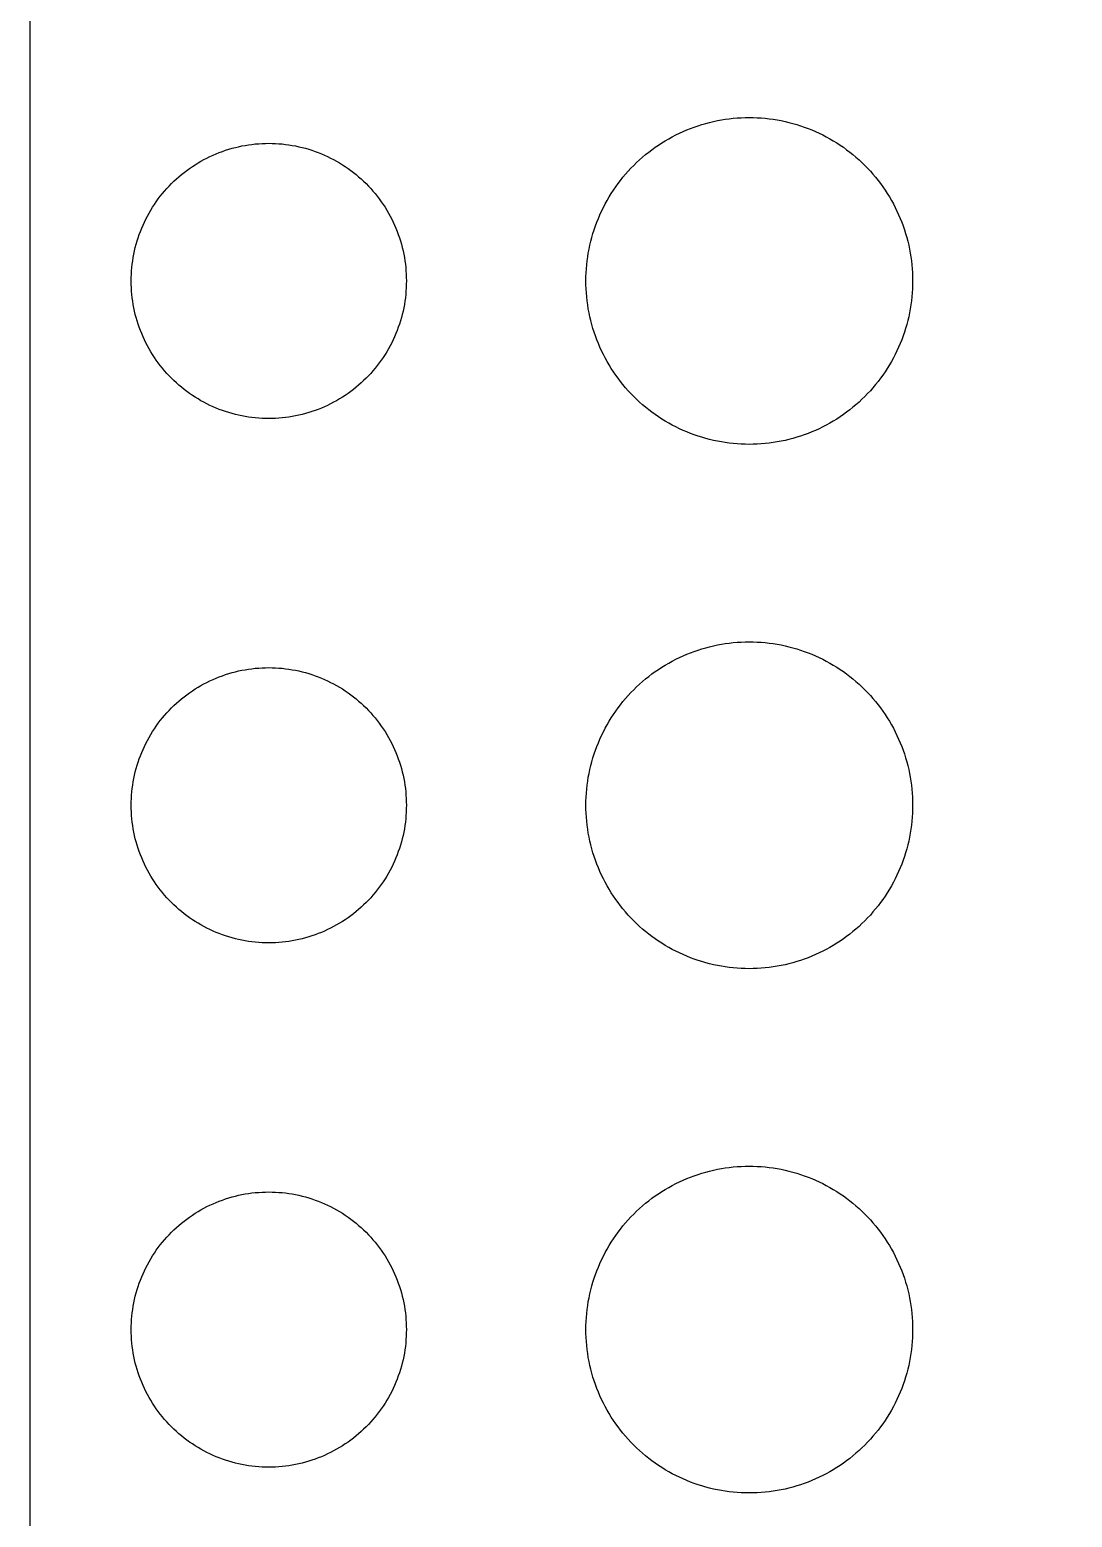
# Model space of a CAD drawing. Extents: x 3 to 63, y 0 to 129.
# Drawn here: x 2.71 to 33.02, y 59.2 to 102.44 of the extents above; entities that cross this region are included whole.
import ezdxf

# ---------------------------------------------------------------- set-up
doc = ezdxf.new("R2010")
doc.units = 0

msp = doc.modelspace()

# ---------------------------------------------------------------- linework, layer by layer
at = {"color": 5, "true_color": 0x0000ff}
msp.add_polyline3d([(63.33134, 0.3175, 0), (63.33134, 128.81762, 0), (2.71119, 128.81762, 0), (2.71119, 0.3175, 0), (63.33134, 0.3175, 0)], close=True, dxfattribs=at)
at = {"color": 34, "true_color": 0x008000}
for points in [[(2.711196, 0.3175, 0), (63.331344, 0.3175, 0), (63.331344, 128.817624, 0), (2.711196, 128.817624, 0), (2.711196, 0.3175, 0)], [(18.88109, 95.137478, 0), (18.882614, 95.254064, 0), (18.886932, 95.37065, 0), (18.894044, 95.486982, 0), (18.90395, 95.60306, 0), (18.916904, 95.718884, 0), (18.932398, 95.834454, 0), (18.95094, 95.949516, 0), (18.972276, 96.06407, 0), (18.996406, 96.178116, 0), (19.02333, 96.291654, 0), (19.053048, 96.40443, 0), (19.08556, 96.516444, 0), (19.120866, 96.627442, 0), (19.158712, 96.737678, 0), (19.199352, 96.846898, 0), (19.242786, 96.955356, 0), (19.288506, 97.06229, 0), (19.33702, 97.168462, 0), (19.388328, 97.27311, 0), (19.441922, 97.376742, 0), (19.49831, 97.47885, 0), (19.556984, 97.579434, 0), (19.617944, 97.678748, 0), (19.681698, 97.776538, 0), (19.747484, 97.87255, 0), (19.81581, 97.967038, 0), (19.886422, 98.059748, 0), (19.95932, 98.150934, 0), (20.03425, 98.240088, 0), (20.111466, 98.327464, 0), (20.190968, 98.412808, 0), (20.272248, 98.496374, 0), (20.355814, 98.577654, 0), (20.441158, 98.657156, 0), (20.528534, 98.734372, 0), (20.617688, 98.809302, 0), (20.708874, 98.8822, 0), (20.801584, 98.952812, 0), (20.896072, 99.021138, 0), (20.992084, 99.086924, 0), (21.089874, 99.150678, 0), (21.189188, 99.211638, 0), (21.289772, 99.270312, 0), (21.39188, 99.3267, 0), (21.495512, 99.380294, 0), (21.60016, 99.431602, 0), (21.706332, 99.480116, 0), (21.813266, 99.525836, 0), (21.921724, 99.56927, 0), (22.030944, 99.60991, 0), (22.14118, 99.647756, 0), (22.252178, 99.683062, 0), (22.364192, 99.715574, 0), (22.476968, 99.745292, 0), (22.590506, 99.772216, 0), (22.704552, 99.796346, 0), (22.819106, 99.817682, 0), (22.934168, 99.836224, 0), (23.049738, 99.851718, 0), (23.165562, 99.864672, 0), (23.28164, 99.874578, 0), (23.397972, 99.88169, 0), (23.514558, 99.886008, 0), (23.631144, 99.887532, 0), (23.74773, 99.886008, 0), (23.864316, 99.88169, 0), (23.980648, 99.874578, 0), (24.096726, 99.864672, 0), (24.21255, 99.851718, 0), (24.32812, 99.836224, 0), (24.443182, 99.817682, 0), (24.557736, 99.796346, 0), (24.671782, 99.772216, 0), (24.78532, 99.745292, 0), (24.898096, 99.715574, 0), (25.01011, 99.683062, 0), (25.121108, 99.647756, 0), (25.231344, 99.60991, 0), (25.340564, 99.56927, 0), (25.449022, 99.525836, 0), (25.555956, 99.480116, 0), (25.662128, 99.431602, 0), (25.766776, 99.380294, 0), (25.870408, 99.3267, 0), (25.972516, 99.270312, 0), (26.0731, 99.211638, 0), (26.172414, 99.150678, 0), (26.270204, 99.086924, 0), (26.366216, 99.021138, 0), (26.460704, 98.952812, 0), (26.553414, 98.8822, 0), (26.6446, 98.809302, 0), (26.733754, 98.734372, 0), (26.82113, 98.657156, 0), (26.906474, 98.577654, 0), (26.99004, 98.496374, 0), (27.07132, 98.412808, 0), (27.150822, 98.327464, 0), (27.228038, 98.240088, 0), (27.302968, 98.150934, 0), (27.375866, 98.059748, 0), (27.446478, 97.967038, 0), (27.514804, 97.87255, 0), (27.58059, 97.776538, 0), (27.644344, 97.678748, 0), (27.705304, 97.579434, 0), (27.763978, 97.47885, 0), (27.820366, 97.376742, 0), (27.87396, 97.27311, 0), (27.925268, 97.168462, 0), (27.973782, 97.06229, 0), (28.019502, 96.955356, 0), (28.062936, 96.846898, 0), (28.103576, 96.737678, 0), (28.141422, 96.627442, 0), (28.176728, 96.516444, 0), (28.20924, 96.40443, 0), (28.238958, 96.291654, 0), (28.265882, 96.178116, 0), (28.290012, 96.06407, 0), (28.311348, 95.949516, 0), (28.32989, 95.834454, 0), (28.345384, 95.718884, 0), (28.358338, 95.60306, 0), (28.368244, 95.486982, 0), (28.375356, 95.37065, 0), (28.379674, 95.254064, 0), (28.381198, 95.137478, 0), (28.379674, 95.020892, 0), (28.375356, 94.904306, 0), (28.368244, 94.787974, 0), (28.358338, 94.671896, 0), (28.345384, 94.556072, 0), (28.32989, 94.440502, 0), (28.311348, 94.32544, 0), (28.290012, 94.210886, 0), (28.265882, 94.09684, 0), (28.238958, 93.983302, 0), (28.20924, 93.870526, 0), (28.176728, 93.758512, 0), (28.141422, 93.647514, 0), (28.103576, 93.537278, 0), (28.062936, 93.428058, 0), (28.019502, 93.3196, 0), (27.973782, 93.212666, 0), (27.925268, 93.106494, 0), (27.87396, 93.001846, 0), (27.820366, 92.898214, 0), (27.763978, 92.796106, 0), (27.705304, 92.695522, 0), (27.644344, 92.596208, 0), (27.58059, 92.498418, 0), (27.514804, 92.402406, 0), (27.446478, 92.307918, 0), (27.375866, 92.215208, 0), (27.302968, 92.124022, 0), (27.228038, 92.034868, 0), (27.150822, 91.947492, 0), (27.07132, 91.862148, 0), (26.99004, 91.778582, 0), (26.906474, 91.697302, 0), (26.82113, 91.6178, 0), (26.733754, 91.540584, 0), (26.6446, 91.465654, 0), (26.553414, 91.392756, 0), (26.460704, 91.322144, 0), (26.366216, 91.253818, 0), (26.270204, 91.188032, 0), (26.172414, 91.124278, 0), (26.0731, 91.063318, 0), (25.972516, 91.004644, 0), (25.870408, 90.948256, 0), (25.766776, 90.894662, 0), (25.662128, 90.843354, 0), (25.555956, 90.79484, 0), (25.449022, 90.74912, 0), (25.340564, 90.705686, 0), (25.231344, 90.665046, 0), (25.121108, 90.6272, 0), (25.01011, 90.591894, 0), (24.898096, 90.559382, 0), (24.78532, 90.529664, 0), (24.671782, 90.50274, 0), (24.557736, 90.47861, 0), (24.443182, 90.457274, 0), (24.32812, 90.438732, 0), (24.21255, 90.423238, 0), (24.096726, 90.410284, 0), (23.980648, 90.400378, 0), (23.864316, 90.393266, 0), (23.74773, 90.388948, 0), (23.631144, 90.387424, 0), (23.514558, 90.388948, 0), (23.397972, 90.393266, 0), (23.28164, 90.400378, 0), (23.165562, 90.410284, 0), (23.049738, 90.423238, 0), (22.934168, 90.438732, 0), (22.819106, 90.457274, 0), (22.704552, 90.47861, 0), (22.590506, 90.50274, 0), (22.476968, 90.529664, 0), (22.364192, 90.559382, 0), (22.252178, 90.591894, 0), (22.14118, 90.6272, 0), (22.030944, 90.665046, 0), (21.921724, 90.705686, 0), (21.813266, 90.74912, 0), (21.706332, 90.79484, 0), (21.60016, 90.843354, 0), (21.495512, 90.894662, 0), (21.39188, 90.948256, 0), (21.289772, 91.004644, 0), (21.189188, 91.063318, 0), (21.089874, 91.124278, 0), (20.992084, 91.188032, 0), (20.896072, 91.253818, 0), (20.801584, 91.322144, 0), (20.708874, 91.392756, 0), (20.617688, 91.465654, 0), (20.528534, 91.540584, 0), (20.441158, 91.6178, 0), (20.355814, 91.697302, 0), (20.272248, 91.778582, 0), (20.190968, 91.862148, 0), (20.111466, 91.947492, 0), (20.03425, 92.034868, 0), (19.95932, 92.124022, 0), (19.886422, 92.215208, 0), (19.81581, 92.307918, 0), (19.747484, 92.402406, 0), (19.681698, 92.498418, 0), (19.617944, 92.596208, 0), (19.556984, 92.695522, 0), (19.49831, 92.796106, 0), (19.441922, 92.898214, 0), (19.388328, 93.001846, 0), (19.33702, 93.106494, 0), (19.288506, 93.212666, 0), (19.242786, 93.3196, 0), (19.199352, 93.428058, 0), (19.158712, 93.537278, 0), (19.120866, 93.647514, 0), (19.08556, 93.758512, 0), (19.053048, 93.870526, 0), (19.02333, 93.983302, 0), (18.996406, 94.09684, 0), (18.972276, 94.210886, 0), (18.95094, 94.32544, 0), (18.932398, 94.440502, 0), (18.916904, 94.556072, 0), (18.90395, 94.671896, 0), (18.894044, 94.787974, 0), (18.886932, 94.904306, 0), (18.882614, 95.020892, 0), (18.88109, 95.137478, 0)], [(5.661152, 95.137478, 0), (5.662422, 95.235522, 0), (5.665978, 95.33382, 0), (5.672074, 95.43161, 0), (5.680456, 95.529654, 0), (5.691124, 95.62719, 0), (5.704332, 95.724472, 0), (5.72008, 95.821246, 0), (5.738114, 95.917766, 0), (5.758434, 96.013778, 0), (5.78104, 96.109282, 0), (5.805932, 96.204278, 0), (5.833364, 96.298512, 0), (5.863082, 96.392238, 0), (5.895086, 96.484948, 0), (5.929122, 96.57715, 0), (5.965698, 96.668082, 0), (6.004306, 96.758506, 0), (6.0452, 96.84766, 0), (6.08838, 96.935798, 0), (6.133592, 97.023174, 0), (6.180836, 97.109026, 0), (6.230112, 97.193862, 0), (6.281674, 97.277428, 0), (6.335268, 97.359724, 0), (6.390894, 97.44075, 0), (6.448298, 97.520252, 0), (6.507734, 97.598484, 0), (6.569202, 97.674938, 0), (6.632194, 97.750122, 0), (6.697472, 97.823782, 0), (6.764274, 97.895664, 0), (6.8326, 97.966022, 0), (6.902958, 98.034348, 0), (6.97484, 98.10115, 0), (7.0485, 98.166428, 0), (7.123684, 98.22942, 0), (7.200138, 98.290888, 0), (7.27837, 98.350324, 0), (7.357872, 98.407728, 0), (7.438898, 98.463354, 0), (7.521194, 98.516948, 0), (7.60476, 98.56851, 0), (7.689596, 98.617786, 0), (7.775448, 98.66503, 0), (7.862824, 98.710242, 0), (7.950962, 98.753422, 0), (8.040116, 98.794316, 0), (8.13054, 98.832924, 0), (8.221472, 98.8695, 0), (8.313674, 98.903536, 0), (8.406384, 98.93554, 0), (8.50011, 98.965258, 0), (8.594344, 98.99269, 0), (8.68934, 99.017582, 0), (8.784844, 99.040188, 0), (8.880856, 99.060508, 0), (8.977376, 99.078542, 0), (9.07415, 99.09429, 0), (9.171432, 99.107498, 0), (9.268968, 99.118166, 0), (9.367012, 99.126548, 0), (9.464802, 99.132644, 0), (9.5631, 99.1362, 0), (9.661144, 99.13747, 0), (9.759188, 99.1362, 0), (9.857486, 99.132644, 0), (9.955276, 99.126548, 0), (10.05332, 99.118166, 0), (10.150856, 99.107498, 0), (10.248138, 99.09429, 0), (10.344912, 99.078542, 0), (10.441432, 99.060508, 0), (10.537444, 99.040188, 0), (10.632948, 99.017582, 0), (10.727944, 98.99269, 0), (10.822178, 98.965258, 0), (10.915904, 98.93554, 0), (11.008614, 98.903536, 0), (11.100816, 98.8695, 0), (11.191748, 98.832924, 0), (11.282172, 98.794316, 0), (11.371326, 98.753422, 0), (11.459464, 98.710242, 0), (11.54684, 98.66503, 0), (11.632692, 98.617786, 0), (11.717528, 98.56851, 0), (11.801094, 98.516948, 0), (11.88339, 98.463354, 0), (11.964416, 98.407728, 0), (12.043918, 98.350324, 0), (12.12215, 98.290888, 0), (12.198604, 98.22942, 0), (12.273788, 98.166428, 0), (12.347448, 98.10115, 0), (12.41933, 98.034348, 0), (12.489688, 97.966022, 0), (12.558014, 97.895664, 0), (12.624816, 97.823782, 0), (12.690094, 97.750122, 0), (12.753086, 97.674938, 0), (12.814554, 97.598484, 0), (12.87399, 97.520252, 0), (12.931394, 97.44075, 0), (12.98702, 97.359724, 0), (13.040614, 97.277428, 0), (13.092176, 97.193862, 0), (13.141452, 97.109026, 0), (13.188696, 97.023174, 0), (13.233908, 96.935798, 0), (13.277088, 96.84766, 0), (13.317982, 96.758506, 0), (13.35659, 96.668082, 0), (13.393166, 96.57715, 0), (13.427202, 96.484948, 0), (13.459206, 96.392238, 0), (13.488924, 96.298512, 0), (13.516356, 96.204278, 0), (13.541248, 96.109282, 0), (13.563854, 96.013778, 0), (13.584174, 95.917766, 0), (13.602208, 95.821246, 0), (13.617956, 95.724472, 0), (13.631164, 95.62719, 0), (13.641832, 95.529654, 0), (13.650214, 95.43161, 0), (13.65631, 95.33382, 0), (13.659866, 95.235522, 0), (13.661136, 95.137478, 0), (13.659866, 95.039434, 0), (13.65631, 94.941136, 0), (13.650214, 94.843346, 0), (13.641832, 94.745302, 0), (13.631164, 94.647766, 0), (13.617956, 94.550484, 0), (13.602208, 94.45371, 0), (13.584174, 94.35719, 0), (13.563854, 94.261178, 0), (13.541248, 94.165674, 0), (13.516356, 94.070678, 0), (13.488924, 93.976444, 0), (13.459206, 93.882718, 0), (13.427202, 93.790008, 0), (13.393166, 93.697806, 0), (13.35659, 93.606874, 0), (13.317982, 93.51645, 0), (13.277088, 93.427296, 0), (13.233908, 93.339158, 0), (13.188696, 93.251782, 0), (13.141452, 93.16593, 0), (13.092176, 93.081094, 0), (13.040614, 92.997528, 0), (12.98702, 92.915232, 0), (12.931394, 92.834206, 0), (12.87399, 92.754704, 0), (12.814554, 92.676472, 0), (12.753086, 92.600018, 0), (12.690094, 92.524834, 0), (12.624816, 92.451174, 0), (12.558014, 92.379292, 0), (12.489688, 92.308934, 0), (12.41933, 92.240608, 0), (12.347448, 92.173806, 0), (12.273788, 92.108528, 0), (12.198604, 92.045536, 0), (12.12215, 91.984068, 0), (12.043918, 91.924632, 0), (11.964416, 91.867228, 0), (11.88339, 91.811602, 0), (11.801094, 91.758008, 0), (11.717528, 91.706446, 0), (11.632692, 91.65717, 0), (11.54684, 91.609926, 0), (11.459464, 91.564714, 0), (11.371326, 91.521534, 0), (11.282172, 91.48064, 0), (11.191748, 91.442032, 0), (11.100816, 91.405456, 0), (11.008614, 91.37142, 0), (10.915904, 91.339416, 0), (10.822178, 91.309698, 0), (10.727944, 91.282266, 0), (10.632948, 91.257374, 0), (10.537444, 91.234768, 0), (10.441432, 91.214448, 0), (10.344912, 91.196414, 0), (10.248138, 91.180666, 0), (10.150856, 91.167458, 0), (10.05332, 91.15679, 0), (9.955276, 91.148408, 0), (9.857486, 91.142312, 0), (9.759188, 91.138756, 0), (9.661144, 91.137486, 0), (9.5631, 91.138756, 0), (9.464802, 91.142312, 0), (9.367012, 91.148408, 0), (9.268968, 91.15679, 0), (9.171432, 91.167458, 0), (9.07415, 91.180666, 0), (8.977376, 91.196414, 0), (8.880856, 91.214448, 0), (8.784844, 91.234768, 0), (8.68934, 91.257374, 0), (8.594344, 91.282266, 0), (8.50011, 91.309698, 0), (8.406384, 91.339416, 0), (8.313674, 91.37142, 0), (8.221472, 91.405456, 0), (8.13054, 91.442032, 0), (8.040116, 91.48064, 0), (7.950962, 91.521534, 0), (7.862824, 91.564714, 0), (7.775448, 91.609926, 0), (7.689596, 91.65717, 0), (7.60476, 91.706446, 0), (7.521194, 91.758008, 0), (7.438898, 91.811602, 0), (7.357872, 91.867228, 0), (7.27837, 91.924632, 0), (7.200138, 91.984068, 0), (7.123684, 92.045536, 0), (7.0485, 92.108528, 0), (6.97484, 92.173806, 0), (6.902958, 92.240608, 0), (6.8326, 92.308934, 0), (6.764274, 92.379292, 0), (6.697472, 92.451174, 0), (6.632194, 92.524834, 0), (6.569202, 92.600018, 0), (6.507734, 92.676472, 0), (6.448298, 92.754704, 0), (6.390894, 92.834206, 0), (6.335268, 92.915232, 0), (6.281674, 92.997528, 0), (6.230112, 93.081094, 0), (6.180836, 93.16593, 0), (6.133592, 93.251782, 0), (6.08838, 93.339158, 0), (6.0452, 93.427296, 0), (6.004306, 93.51645, 0), (5.965698, 93.606874, 0), (5.929122, 93.697806, 0), (5.895086, 93.790008, 0), (5.863082, 93.882718, 0), (5.833364, 93.976444, 0), (5.805932, 94.070678, 0), (5.78104, 94.165674, 0), (5.758434, 94.261178, 0), (5.738114, 94.35719, 0), (5.72008, 94.45371, 0), (5.704332, 94.550484, 0), (5.691124, 94.647766, 0), (5.680456, 94.745302, 0), (5.672074, 94.843346, 0), (5.665978, 94.941136, 0), (5.662422, 95.039434, 0), (5.661152, 95.137478, 0)], [(18.88109, 79.897478, 0), (18.882614, 80.014064, 0), (18.886932, 80.13065, 0), (18.894044, 80.246982, 0), (18.90395, 80.36306, 0), (18.916904, 80.478884, 0), (18.932398, 80.594454, 0), (18.95094, 80.709516, 0), (18.972276, 80.82407, 0), (18.996406, 80.938116, 0), (19.02333, 81.051654, 0), (19.053048, 81.16443, 0), (19.08556, 81.276444, 0), (19.120866, 81.387442, 0), (19.158712, 81.497678, 0), (19.199352, 81.606898, 0), (19.242786, 81.715356, 0), (19.288506, 81.82229, 0), (19.33702, 81.928462, 0), (19.388328, 82.03311, 0), (19.441922, 82.136742, 0), (19.49831, 82.23885, 0), (19.556984, 82.339434, 0), (19.617944, 82.438748, 0), (19.681698, 82.536538, 0), (19.747484, 82.63255, 0), (19.81581, 82.727038, 0), (19.886422, 82.819748, 0), (19.95932, 82.910934, 0), (20.03425, 83.000088, 0), (20.111466, 83.087464, 0), (20.190968, 83.172808, 0), (20.272248, 83.256374, 0), (20.355814, 83.337654, 0), (20.441158, 83.417156, 0), (20.528534, 83.494372, 0), (20.617688, 83.569302, 0), (20.708874, 83.6422, 0), (20.801584, 83.712812, 0), (20.896072, 83.781138, 0), (20.992084, 83.846924, 0), (21.089874, 83.910678, 0), (21.189188, 83.971638, 0), (21.289772, 84.030312, 0), (21.39188, 84.0867, 0), (21.495512, 84.140294, 0), (21.60016, 84.191602, 0), (21.706332, 84.240116, 0), (21.813266, 84.285836, 0), (21.921724, 84.32927, 0), (22.030944, 84.36991, 0), (22.14118, 84.407756, 0), (22.252178, 84.443062, 0), (22.364192, 84.475574, 0), (22.476968, 84.505292, 0), (22.590506, 84.532216, 0), (22.704552, 84.556346, 0), (22.819106, 84.577682, 0), (22.934168, 84.596224, 0), (23.049738, 84.611718, 0), (23.165562, 84.624672, 0), (23.28164, 84.634578, 0), (23.397972, 84.64169, 0), (23.514558, 84.646008, 0), (23.631144, 84.647532, 0), (23.74773, 84.646008, 0), (23.864316, 84.64169, 0), (23.980648, 84.634578, 0), (24.096726, 84.624672, 0), (24.21255, 84.611718, 0), (24.32812, 84.596224, 0), (24.443182, 84.577682, 0), (24.557736, 84.556346, 0), (24.671782, 84.532216, 0), (24.78532, 84.505292, 0), (24.898096, 84.475574, 0), (25.01011, 84.443062, 0), (25.121108, 84.407756, 0), (25.231344, 84.36991, 0), (25.340564, 84.32927, 0), (25.449022, 84.285836, 0), (25.555956, 84.240116, 0), (25.662128, 84.191602, 0), (25.766776, 84.140294, 0), (25.870408, 84.0867, 0), (25.972516, 84.030312, 0), (26.0731, 83.971638, 0), (26.172414, 83.910678, 0), (26.270204, 83.846924, 0), (26.366216, 83.781138, 0), (26.460704, 83.712812, 0), (26.553414, 83.6422, 0), (26.6446, 83.569302, 0), (26.733754, 83.494372, 0), (26.82113, 83.417156, 0), (26.906474, 83.337654, 0), (26.99004, 83.256374, 0), (27.07132, 83.172808, 0), (27.150822, 83.087464, 0), (27.228038, 83.000088, 0), (27.302968, 82.910934, 0), (27.375866, 82.819748, 0), (27.446478, 82.727038, 0), (27.514804, 82.63255, 0), (27.58059, 82.536538, 0), (27.644344, 82.438748, 0), (27.705304, 82.339434, 0), (27.763978, 82.23885, 0), (27.820366, 82.136742, 0), (27.87396, 82.03311, 0), (27.925268, 81.928462, 0), (27.973782, 81.82229, 0), (28.019502, 81.715356, 0), (28.062936, 81.606898, 0), (28.103576, 81.497678, 0), (28.141422, 81.387442, 0), (28.176728, 81.276444, 0), (28.20924, 81.16443, 0), (28.238958, 81.051654, 0), (28.265882, 80.938116, 0), (28.290012, 80.82407, 0), (28.311348, 80.709516, 0), (28.32989, 80.594454, 0), (28.345384, 80.478884, 0), (28.358338, 80.36306, 0), (28.368244, 80.246982, 0), (28.375356, 80.13065, 0), (28.379674, 80.014064, 0), (28.381198, 79.897478, 0), (28.379674, 79.780892, 0), (28.375356, 79.664306, 0), (28.368244, 79.547974, 0), (28.358338, 79.431896, 0), (28.345384, 79.316072, 0), (28.32989, 79.200502, 0), (28.311348, 79.08544, 0), (28.290012, 78.970886, 0), (28.265882, 78.85684, 0), (28.238958, 78.743302, 0), (28.20924, 78.630526, 0), (28.176728, 78.518512, 0), (28.141422, 78.407514, 0), (28.103576, 78.297278, 0), (28.062936, 78.188058, 0), (28.019502, 78.0796, 0), (27.973782, 77.972666, 0), (27.925268, 77.866494, 0), (27.87396, 77.761846, 0), (27.820366, 77.658214, 0), (27.763978, 77.556106, 0), (27.705304, 77.455522, 0), (27.644344, 77.356208, 0), (27.58059, 77.258418, 0), (27.514804, 77.162406, 0), (27.446478, 77.067918, 0), (27.375866, 76.975208, 0), (27.302968, 76.884022, 0), (27.228038, 76.794868, 0), (27.150822, 76.707492, 0), (27.07132, 76.622148, 0), (26.99004, 76.538582, 0), (26.906474, 76.457302, 0), (26.82113, 76.3778, 0), (26.733754, 76.300584, 0), (26.6446, 76.225654, 0), (26.553414, 76.152756, 0), (26.460704, 76.082144, 0), (26.366216, 76.013818, 0), (26.270204, 75.948032, 0), (26.172414, 75.884278, 0), (26.0731, 75.823318, 0), (25.972516, 75.764644, 0), (25.870408, 75.708256, 0), (25.766776, 75.654662, 0), (25.662128, 75.603354, 0), (25.555956, 75.55484, 0), (25.449022, 75.50912, 0), (25.340564, 75.465686, 0), (25.231344, 75.425046, 0), (25.121108, 75.3872, 0), (25.01011, 75.351894, 0), (24.898096, 75.319382, 0), (24.78532, 75.289664, 0), (24.671782, 75.26274, 0), (24.557736, 75.23861, 0), (24.443182, 75.217274, 0), (24.32812, 75.198732, 0), (24.21255, 75.183238, 0), (24.096726, 75.170284, 0), (23.980648, 75.160378, 0), (23.864316, 75.153266, 0), (23.74773, 75.148948, 0), (23.631144, 75.147424, 0), (23.514558, 75.148948, 0), (23.397972, 75.153266, 0), (23.28164, 75.160378, 0), (23.165562, 75.170284, 0), (23.049738, 75.183238, 0), (22.934168, 75.198732, 0), (22.819106, 75.217274, 0), (22.704552, 75.23861, 0), (22.590506, 75.26274, 0), (22.476968, 75.289664, 0), (22.364192, 75.319382, 0), (22.252178, 75.351894, 0), (22.14118, 75.3872, 0), (22.030944, 75.425046, 0), (21.921724, 75.465686, 0), (21.813266, 75.50912, 0), (21.706332, 75.55484, 0), (21.60016, 75.603354, 0), (21.495512, 75.654662, 0), (21.39188, 75.708256, 0), (21.289772, 75.764644, 0), (21.189188, 75.823318, 0), (21.089874, 75.884278, 0), (20.992084, 75.948032, 0), (20.896072, 76.013818, 0), (20.801584, 76.082144, 0), (20.708874, 76.152756, 0), (20.617688, 76.225654, 0), (20.528534, 76.300584, 0), (20.441158, 76.3778, 0), (20.355814, 76.457302, 0), (20.272248, 76.538582, 0), (20.190968, 76.622148, 0), (20.111466, 76.707492, 0), (20.03425, 76.794868, 0), (19.95932, 76.884022, 0), (19.886422, 76.975208, 0), (19.81581, 77.067918, 0), (19.747484, 77.162406, 0), (19.681698, 77.258418, 0), (19.617944, 77.356208, 0), (19.556984, 77.455522, 0), (19.49831, 77.556106, 0), (19.441922, 77.658214, 0), (19.388328, 77.761846, 0), (19.33702, 77.866494, 0), (19.288506, 77.972666, 0), (19.242786, 78.0796, 0), (19.199352, 78.188058, 0), (19.158712, 78.297278, 0), (19.120866, 78.407514, 0), (19.08556, 78.518512, 0), (19.053048, 78.630526, 0), (19.02333, 78.743302, 0), (18.996406, 78.85684, 0), (18.972276, 78.970886, 0), (18.95094, 79.08544, 0), (18.932398, 79.200502, 0), (18.916904, 79.316072, 0), (18.90395, 79.431896, 0), (18.894044, 79.547974, 0), (18.886932, 79.664306, 0), (18.882614, 79.780892, 0), (18.88109, 79.897478, 0)], [(5.661152, 79.897478, 0), (5.662422, 79.995522, 0), (5.665978, 80.09382, 0), (5.672074, 80.19161, 0), (5.680456, 80.289654, 0), (5.691124, 80.38719, 0), (5.704332, 80.484472, 0), (5.72008, 80.581246, 0), (5.738114, 80.677766, 0), (5.758434, 80.773778, 0), (5.78104, 80.869282, 0), (5.805932, 80.964278, 0), (5.833364, 81.058512, 0), (5.863082, 81.152238, 0), (5.895086, 81.244948, 0), (5.929122, 81.33715, 0), (5.965698, 81.428082, 0), (6.004306, 81.518506, 0), (6.0452, 81.60766, 0), (6.08838, 81.695798, 0), (6.133592, 81.783174, 0), (6.180836, 81.869026, 0), (6.230112, 81.953862, 0), (6.281674, 82.037428, 0), (6.335268, 82.119724, 0), (6.390894, 82.20075, 0), (6.448298, 82.280252, 0), (6.507734, 82.358484, 0), (6.569202, 82.434938, 0), (6.632194, 82.510122, 0), (6.697472, 82.583782, 0), (6.764274, 82.655664, 0), (6.8326, 82.726022, 0), (6.902958, 82.794348, 0), (6.97484, 82.86115, 0), (7.0485, 82.926428, 0), (7.123684, 82.98942, 0), (7.200138, 83.050888, 0), (7.27837, 83.110324, 0), (7.357872, 83.167728, 0), (7.438898, 83.223354, 0), (7.521194, 83.276948, 0), (7.60476, 83.32851, 0), (7.689596, 83.377786, 0), (7.775448, 83.42503, 0), (7.862824, 83.470242, 0), (7.950962, 83.513422, 0), (8.040116, 83.554316, 0), (8.13054, 83.592924, 0), (8.221472, 83.6295, 0), (8.313674, 83.663536, 0), (8.406384, 83.69554, 0), (8.50011, 83.725258, 0), (8.594344, 83.75269, 0), (8.68934, 83.777582, 0), (8.784844, 83.800188, 0), (8.880856, 83.820508, 0), (8.977376, 83.838542, 0), (9.07415, 83.85429, 0), (9.171432, 83.867498, 0), (9.268968, 83.878166, 0), (9.367012, 83.886548, 0), (9.464802, 83.892644, 0), (9.5631, 83.8962, 0), (9.661144, 83.89747, 0), (9.759188, 83.8962, 0), (9.857486, 83.892644, 0), (9.955276, 83.886548, 0), (10.05332, 83.878166, 0), (10.150856, 83.867498, 0), (10.248138, 83.85429, 0), (10.344912, 83.838542, 0), (10.441432, 83.820508, 0), (10.537444, 83.800188, 0), (10.632948, 83.777582, 0), (10.727944, 83.75269, 0), (10.822178, 83.725258, 0), (10.915904, 83.69554, 0), (11.008614, 83.663536, 0), (11.100816, 83.6295, 0), (11.191748, 83.592924, 0), (11.282172, 83.554316, 0), (11.371326, 83.513422, 0), (11.459464, 83.470242, 0), (11.54684, 83.42503, 0), (11.632692, 83.377786, 0), (11.717528, 83.32851, 0), (11.801094, 83.276948, 0), (11.88339, 83.223354, 0), (11.964416, 83.167728, 0), (12.043918, 83.110324, 0), (12.12215, 83.050888, 0), (12.198604, 82.98942, 0), (12.273788, 82.926428, 0), (12.347448, 82.86115, 0), (12.41933, 82.794348, 0), (12.489688, 82.726022, 0), (12.558014, 82.655664, 0), (12.624816, 82.583782, 0), (12.690094, 82.510122, 0), (12.753086, 82.434938, 0), (12.814554, 82.358484, 0), (12.87399, 82.280252, 0), (12.931394, 82.20075, 0), (12.98702, 82.119724, 0), (13.040614, 82.037428, 0), (13.092176, 81.953862, 0), (13.141452, 81.869026, 0), (13.188696, 81.783174, 0), (13.233908, 81.695798, 0), (13.277088, 81.60766, 0), (13.317982, 81.518506, 0), (13.35659, 81.428082, 0), (13.393166, 81.33715, 0), (13.427202, 81.244948, 0), (13.459206, 81.152238, 0), (13.488924, 81.058512, 0), (13.516356, 80.964278, 0), (13.541248, 80.869282, 0), (13.563854, 80.773778, 0), (13.584174, 80.677766, 0), (13.602208, 80.581246, 0), (13.617956, 80.484472, 0), (13.631164, 80.38719, 0), (13.641832, 80.289654, 0), (13.650214, 80.19161, 0), (13.65631, 80.09382, 0), (13.659866, 79.995522, 0), (13.661136, 79.897478, 0), (13.659866, 79.799434, 0), (13.65631, 79.701136, 0), (13.650214, 79.603346, 0), (13.641832, 79.505302, 0), (13.631164, 79.407766, 0), (13.617956, 79.310484, 0), (13.602208, 79.21371, 0), (13.584174, 79.11719, 0), (13.563854, 79.021178, 0), (13.541248, 78.925674, 0), (13.516356, 78.830678, 0), (13.488924, 78.736444, 0), (13.459206, 78.642718, 0), (13.427202, 78.550008, 0), (13.393166, 78.457806, 0), (13.35659, 78.366874, 0), (13.317982, 78.27645, 0), (13.277088, 78.187296, 0), (13.233908, 78.099158, 0), (13.188696, 78.011782, 0), (13.141452, 77.92593, 0), (13.092176, 77.841094, 0), (13.040614, 77.757528, 0), (12.98702, 77.675232, 0), (12.931394, 77.594206, 0), (12.87399, 77.514704, 0), (12.814554, 77.436472, 0), (12.753086, 77.360018, 0), (12.690094, 77.284834, 0), (12.624816, 77.211174, 0), (12.558014, 77.139292, 0), (12.489688, 77.068934, 0), (12.41933, 77.000608, 0), (12.347448, 76.933806, 0), (12.273788, 76.868528, 0), (12.198604, 76.805536, 0), (12.12215, 76.744068, 0), (12.043918, 76.684632, 0), (11.964416, 76.627228, 0), (11.88339, 76.571602, 0), (11.801094, 76.518008, 0), (11.717528, 76.466446, 0), (11.632692, 76.41717, 0), (11.54684, 76.369926, 0), (11.459464, 76.324714, 0), (11.371326, 76.281534, 0), (11.282172, 76.24064, 0), (11.191748, 76.202032, 0), (11.100816, 76.165456, 0), (11.008614, 76.13142, 0), (10.915904, 76.099416, 0), (10.822178, 76.069698, 0), (10.727944, 76.042266, 0), (10.632948, 76.017374, 0), (10.537444, 75.994768, 0), (10.441432, 75.974448, 0), (10.344912, 75.956414, 0), (10.248138, 75.940666, 0), (10.150856, 75.927458, 0), (10.05332, 75.91679, 0), (9.955276, 75.908408, 0), (9.857486, 75.902312, 0), (9.759188, 75.898756, 0), (9.661144, 75.897486, 0), (9.5631, 75.898756, 0), (9.464802, 75.902312, 0), (9.367012, 75.908408, 0), (9.268968, 75.91679, 0), (9.171432, 75.927458, 0), (9.07415, 75.940666, 0), (8.977376, 75.956414, 0), (8.880856, 75.974448, 0), (8.784844, 75.994768, 0), (8.68934, 76.017374, 0), (8.594344, 76.042266, 0), (8.50011, 76.069698, 0), (8.406384, 76.099416, 0), (8.313674, 76.13142, 0), (8.221472, 76.165456, 0), (8.13054, 76.202032, 0), (8.040116, 76.24064, 0), (7.950962, 76.281534, 0), (7.862824, 76.324714, 0), (7.775448, 76.369926, 0), (7.689596, 76.41717, 0), (7.60476, 76.466446, 0), (7.521194, 76.518008, 0), (7.438898, 76.571602, 0), (7.357872, 76.627228, 0), (7.27837, 76.684632, 0), (7.200138, 76.744068, 0), (7.123684, 76.805536, 0), (7.0485, 76.868528, 0), (6.97484, 76.933806, 0), (6.902958, 77.000608, 0), (6.8326, 77.068934, 0), (6.764274, 77.139292, 0), (6.697472, 77.211174, 0), (6.632194, 77.284834, 0), (6.569202, 77.360018, 0), (6.507734, 77.436472, 0), (6.448298, 77.514704, 0), (6.390894, 77.594206, 0), (6.335268, 77.675232, 0), (6.281674, 77.757528, 0), (6.230112, 77.841094, 0), (6.180836, 77.92593, 0), (6.133592, 78.011782, 0), (6.08838, 78.099158, 0), (6.0452, 78.187296, 0), (6.004306, 78.27645, 0), (5.965698, 78.366874, 0), (5.929122, 78.457806, 0), (5.895086, 78.550008, 0), (5.863082, 78.642718, 0), (5.833364, 78.736444, 0), (5.805932, 78.830678, 0), (5.78104, 78.925674, 0), (5.758434, 79.021178, 0), (5.738114, 79.11719, 0), (5.72008, 79.21371, 0), (5.704332, 79.310484, 0), (5.691124, 79.407766, 0), (5.680456, 79.505302, 0), (5.672074, 79.603346, 0), (5.665978, 79.701136, 0), (5.662422, 79.799434, 0), (5.661152, 79.897478, 0)], [(18.88109, 64.657478, 0), (18.882614, 64.774064, 0), (18.886932, 64.89065, 0), (18.894044, 65.006982, 0), (18.90395, 65.12306, 0), (18.916904, 65.238884, 0), (18.932398, 65.354454, 0), (18.95094, 65.469516, 0), (18.972276, 65.58407, 0), (18.996406, 65.698116, 0), (19.02333, 65.811654, 0), (19.053048, 65.92443, 0), (19.08556, 66.036444, 0), (19.120866, 66.147442, 0), (19.158712, 66.257678, 0), (19.199352, 66.366898, 0), (19.242786, 66.475356, 0), (19.288506, 66.58229, 0), (19.33702, 66.688462, 0), (19.388328, 66.79311, 0), (19.441922, 66.896742, 0), (19.49831, 66.99885, 0), (19.556984, 67.099434, 0), (19.617944, 67.198748, 0), (19.681698, 67.296538, 0), (19.747484, 67.39255, 0), (19.81581, 67.487038, 0), (19.886422, 67.579748, 0), (19.95932, 67.670934, 0), (20.03425, 67.760088, 0), (20.111466, 67.847464, 0), (20.190968, 67.932808, 0), (20.272248, 68.016374, 0), (20.355814, 68.097654, 0), (20.441158, 68.177156, 0), (20.528534, 68.254372, 0), (20.617688, 68.329302, 0), (20.708874, 68.4022, 0), (20.801584, 68.472812, 0), (20.896072, 68.541138, 0), (20.992084, 68.606924, 0), (21.089874, 68.670678, 0), (21.189188, 68.731638, 0), (21.289772, 68.790312, 0), (21.39188, 68.8467, 0), (21.495512, 68.900294, 0), (21.60016, 68.951602, 0), (21.706332, 69.000116, 0), (21.813266, 69.045836, 0), (21.921724, 69.08927, 0), (22.030944, 69.12991, 0), (22.14118, 69.167756, 0), (22.252178, 69.203062, 0), (22.364192, 69.235574, 0), (22.476968, 69.265292, 0), (22.590506, 69.292216, 0), (22.704552, 69.316346, 0), (22.819106, 69.337682, 0), (22.934168, 69.356224, 0), (23.049738, 69.371718, 0), (23.165562, 69.384672, 0), (23.28164, 69.394578, 0), (23.397972, 69.40169, 0), (23.514558, 69.406008, 0), (23.631144, 69.407532, 0), (23.74773, 69.406008, 0), (23.864316, 69.40169, 0), (23.980648, 69.394578, 0), (24.096726, 69.384672, 0), (24.21255, 69.371718, 0), (24.32812, 69.356224, 0), (24.443182, 69.337682, 0), (24.557736, 69.316346, 0), (24.671782, 69.292216, 0), (24.78532, 69.265292, 0), (24.898096, 69.235574, 0), (25.01011, 69.203062, 0), (25.121108, 69.167756, 0), (25.231344, 69.12991, 0), (25.340564, 69.08927, 0), (25.449022, 69.045836, 0), (25.555956, 69.000116, 0), (25.662128, 68.951602, 0), (25.766776, 68.900294, 0), (25.870408, 68.8467, 0), (25.972516, 68.790312, 0), (26.0731, 68.731638, 0), (26.172414, 68.670678, 0), (26.270204, 68.606924, 0), (26.366216, 68.541138, 0), (26.460704, 68.472812, 0), (26.553414, 68.4022, 0), (26.6446, 68.329302, 0), (26.733754, 68.254372, 0), (26.82113, 68.177156, 0), (26.906474, 68.097654, 0), (26.99004, 68.016374, 0), (27.07132, 67.932808, 0), (27.150822, 67.847464, 0), (27.228038, 67.760088, 0), (27.302968, 67.670934, 0), (27.375866, 67.579748, 0), (27.446478, 67.487038, 0), (27.514804, 67.39255, 0), (27.58059, 67.296538, 0), (27.644344, 67.198748, 0), (27.705304, 67.099434, 0), (27.763978, 66.99885, 0), (27.820366, 66.896742, 0), (27.87396, 66.79311, 0), (27.925268, 66.688462, 0), (27.973782, 66.58229, 0), (28.019502, 66.475356, 0), (28.062936, 66.366898, 0), (28.103576, 66.257678, 0), (28.141422, 66.147442, 0), (28.176728, 66.036444, 0), (28.20924, 65.92443, 0), (28.238958, 65.811654, 0), (28.265882, 65.698116, 0), (28.290012, 65.58407, 0), (28.311348, 65.469516, 0), (28.32989, 65.354454, 0), (28.345384, 65.238884, 0), (28.358338, 65.12306, 0), (28.368244, 65.006982, 0), (28.375356, 64.89065, 0), (28.379674, 64.774064, 0), (28.381198, 64.657478, 0), (28.379674, 64.540892, 0), (28.375356, 64.424306, 0), (28.368244, 64.307974, 0), (28.358338, 64.191896, 0), (28.345384, 64.076072, 0), (28.32989, 63.960502, 0), (28.311348, 63.84544, 0), (28.290012, 63.730886, 0), (28.265882, 63.61684, 0), (28.238958, 63.503302, 0), (28.20924, 63.390526, 0), (28.176728, 63.278512, 0), (28.141422, 63.167514, 0), (28.103576, 63.057278, 0), (28.062936, 62.948058, 0), (28.019502, 62.8396, 0), (27.973782, 62.732666, 0), (27.925268, 62.626494, 0), (27.87396, 62.521846, 0), (27.820366, 62.418214, 0), (27.763978, 62.316106, 0), (27.705304, 62.215522, 0), (27.644344, 62.116208, 0), (27.58059, 62.018418, 0), (27.514804, 61.922406, 0), (27.446478, 61.827918, 0), (27.375866, 61.735208, 0), (27.302968, 61.644022, 0), (27.228038, 61.554868, 0), (27.150822, 61.467492, 0), (27.07132, 61.382148, 0), (26.99004, 61.298582, 0), (26.906474, 61.217302, 0), (26.82113, 61.1378, 0), (26.733754, 61.060584, 0), (26.6446, 60.985654, 0), (26.553414, 60.912756, 0), (26.460704, 60.842144, 0), (26.366216, 60.773818, 0), (26.270204, 60.708032, 0), (26.172414, 60.644278, 0), (26.0731, 60.583318, 0), (25.972516, 60.524644, 0), (25.870408, 60.468256, 0), (25.766776, 60.414662, 0), (25.662128, 60.363354, 0), (25.555956, 60.31484, 0), (25.449022, 60.26912, 0), (25.340564, 60.225686, 0), (25.231344, 60.185046, 0), (25.121108, 60.1472, 0), (25.01011, 60.111894, 0), (24.898096, 60.079382, 0), (24.78532, 60.049664, 0), (24.671782, 60.02274, 0), (24.557736, 59.99861, 0), (24.443182, 59.977274, 0), (24.32812, 59.958732, 0), (24.21255, 59.943238, 0), (24.096726, 59.930284, 0), (23.980648, 59.920378, 0), (23.864316, 59.913266, 0), (23.74773, 59.908948, 0), (23.631144, 59.907424, 0), (23.514558, 59.908948, 0), (23.397972, 59.913266, 0), (23.28164, 59.920378, 0), (23.165562, 59.930284, 0), (23.049738, 59.943238, 0), (22.934168, 59.958732, 0), (22.819106, 59.977274, 0), (22.704552, 59.99861, 0), (22.590506, 60.02274, 0), (22.476968, 60.049664, 0), (22.364192, 60.079382, 0), (22.252178, 60.111894, 0), (22.14118, 60.1472, 0), (22.030944, 60.185046, 0), (21.921724, 60.225686, 0), (21.813266, 60.26912, 0), (21.706332, 60.31484, 0), (21.60016, 60.363354, 0), (21.495512, 60.414662, 0), (21.39188, 60.468256, 0), (21.289772, 60.524644, 0), (21.189188, 60.583318, 0), (21.089874, 60.644278, 0), (20.992084, 60.708032, 0), (20.896072, 60.773818, 0), (20.801584, 60.842144, 0), (20.708874, 60.912756, 0), (20.617688, 60.985654, 0), (20.528534, 61.060584, 0), (20.441158, 61.1378, 0), (20.355814, 61.217302, 0), (20.272248, 61.298582, 0), (20.190968, 61.382148, 0), (20.111466, 61.467492, 0), (20.03425, 61.554868, 0), (19.95932, 61.644022, 0), (19.886422, 61.735208, 0), (19.81581, 61.827918, 0), (19.747484, 61.922406, 0), (19.681698, 62.018418, 0), (19.617944, 62.116208, 0), (19.556984, 62.215522, 0), (19.49831, 62.316106, 0), (19.441922, 62.418214, 0), (19.388328, 62.521846, 0), (19.33702, 62.626494, 0), (19.288506, 62.732666, 0), (19.242786, 62.8396, 0), (19.199352, 62.948058, 0), (19.158712, 63.057278, 0), (19.120866, 63.167514, 0), (19.08556, 63.278512, 0), (19.053048, 63.390526, 0), (19.02333, 63.503302, 0), (18.996406, 63.61684, 0), (18.972276, 63.730886, 0), (18.95094, 63.84544, 0), (18.932398, 63.960502, 0), (18.916904, 64.076072, 0), (18.90395, 64.191896, 0), (18.894044, 64.307974, 0), (18.886932, 64.424306, 0), (18.882614, 64.540892, 0), (18.88109, 64.657478, 0)], [(5.661152, 64.657478, 0), (5.662422, 64.755522, 0), (5.665978, 64.85382, 0), (5.672074, 64.95161, 0), (5.680456, 65.049654, 0), (5.691124, 65.14719, 0), (5.704332, 65.244472, 0), (5.72008, 65.341246, 0), (5.738114, 65.437766, 0), (5.758434, 65.533778, 0), (5.78104, 65.629282, 0), (5.805932, 65.724278, 0), (5.833364, 65.818512, 0), (5.863082, 65.912238, 0), (5.895086, 66.004948, 0), (5.929122, 66.09715, 0), (5.965698, 66.188082, 0), (6.004306, 66.278506, 0), (6.0452, 66.36766, 0), (6.08838, 66.455798, 0), (6.133592, 66.543174, 0), (6.180836, 66.629026, 0), (6.230112, 66.713862, 0), (6.281674, 66.797428, 0), (6.335268, 66.879724, 0), (6.390894, 66.96075, 0), (6.448298, 67.040252, 0), (6.507734, 67.118484, 0), (6.569202, 67.194938, 0), (6.632194, 67.270122, 0), (6.697472, 67.343782, 0), (6.764274, 67.415664, 0), (6.8326, 67.486022, 0), (6.902958, 67.554348, 0), (6.97484, 67.62115, 0), (7.0485, 67.686428, 0), (7.123684, 67.74942, 0), (7.200138, 67.810888, 0), (7.27837, 67.870324, 0), (7.357872, 67.927728, 0), (7.438898, 67.983354, 0), (7.521194, 68.036948, 0), (7.60476, 68.08851, 0), (7.689596, 68.137786, 0), (7.775448, 68.18503, 0), (7.862824, 68.230242, 0), (7.950962, 68.273422, 0), (8.040116, 68.314316, 0), (8.13054, 68.352924, 0), (8.221472, 68.3895, 0), (8.313674, 68.423536, 0), (8.406384, 68.45554, 0), (8.50011, 68.485258, 0), (8.594344, 68.51269, 0), (8.68934, 68.537582, 0), (8.784844, 68.560188, 0), (8.880856, 68.580508, 0), (8.977376, 68.598542, 0), (9.07415, 68.61429, 0), (9.171432, 68.627498, 0), (9.268968, 68.638166, 0), (9.367012, 68.646548, 0), (9.464802, 68.652644, 0), (9.5631, 68.6562, 0), (9.661144, 68.65747, 0), (9.759188, 68.6562, 0), (9.857486, 68.652644, 0), (9.955276, 68.646548, 0), (10.05332, 68.638166, 0), (10.150856, 68.627498, 0), (10.248138, 68.61429, 0), (10.344912, 68.598542, 0), (10.441432, 68.580508, 0), (10.537444, 68.560188, 0), (10.632948, 68.537582, 0), (10.727944, 68.51269, 0), (10.822178, 68.485258, 0), (10.915904, 68.45554, 0), (11.008614, 68.423536, 0), (11.100816, 68.3895, 0), (11.191748, 68.352924, 0), (11.282172, 68.314316, 0), (11.371326, 68.273422, 0), (11.459464, 68.230242, 0), (11.54684, 68.18503, 0), (11.632692, 68.137786, 0), (11.717528, 68.08851, 0), (11.801094, 68.036948, 0), (11.88339, 67.983354, 0), (11.964416, 67.927728, 0), (12.043918, 67.870324, 0), (12.12215, 67.810888, 0), (12.198604, 67.74942, 0), (12.273788, 67.686428, 0), (12.347448, 67.62115, 0), (12.41933, 67.554348, 0), (12.489688, 67.486022, 0), (12.558014, 67.415664, 0), (12.624816, 67.343782, 0), (12.690094, 67.270122, 0), (12.753086, 67.194938, 0), (12.814554, 67.118484, 0), (12.87399, 67.040252, 0), (12.931394, 66.96075, 0), (12.98702, 66.879724, 0), (13.040614, 66.797428, 0), (13.092176, 66.713862, 0), (13.141452, 66.629026, 0), (13.188696, 66.543174, 0), (13.233908, 66.455798, 0), (13.277088, 66.36766, 0), (13.317982, 66.278506, 0), (13.35659, 66.188082, 0), (13.393166, 66.09715, 0), (13.427202, 66.004948, 0), (13.459206, 65.912238, 0), (13.488924, 65.818512, 0), (13.516356, 65.724278, 0), (13.541248, 65.629282, 0), (13.563854, 65.533778, 0), (13.584174, 65.437766, 0), (13.602208, 65.341246, 0), (13.617956, 65.244472, 0), (13.631164, 65.14719, 0), (13.641832, 65.049654, 0), (13.650214, 64.95161, 0), (13.65631, 64.85382, 0), (13.659866, 64.755522, 0), (13.661136, 64.657478, 0), (13.659866, 64.559434, 0), (13.65631, 64.461136, 0), (13.650214, 64.363346, 0), (13.641832, 64.265302, 0), (13.631164, 64.167766, 0), (13.617956, 64.070484, 0), (13.602208, 63.97371, 0), (13.584174, 63.87719, 0), (13.563854, 63.781178, 0), (13.541248, 63.685674, 0), (13.516356, 63.590678, 0), (13.488924, 63.496444, 0), (13.459206, 63.402718, 0), (13.427202, 63.310008, 0), (13.393166, 63.217806, 0), (13.35659, 63.126874, 0), (13.317982, 63.03645, 0), (13.277088, 62.947296, 0), (13.233908, 62.859158, 0), (13.188696, 62.771782, 0), (13.141452, 62.68593, 0), (13.092176, 62.601094, 0), (13.040614, 62.517528, 0), (12.98702, 62.435232, 0), (12.931394, 62.354206, 0), (12.87399, 62.274704, 0), (12.814554, 62.196472, 0), (12.753086, 62.120018, 0), (12.690094, 62.044834, 0), (12.624816, 61.971174, 0), (12.558014, 61.899292, 0), (12.489688, 61.828934, 0), (12.41933, 61.760608, 0), (12.347448, 61.693806, 0), (12.273788, 61.628528, 0), (12.198604, 61.565536, 0), (12.12215, 61.504068, 0), (12.043918, 61.444632, 0), (11.964416, 61.387228, 0), (11.88339, 61.331602, 0), (11.801094, 61.278008, 0), (11.717528, 61.226446, 0), (11.632692, 61.17717, 0), (11.54684, 61.129926, 0), (11.459464, 61.084714, 0), (11.371326, 61.041534, 0), (11.282172, 61.00064, 0), (11.191748, 60.962032, 0), (11.100816, 60.925456, 0), (11.008614, 60.89142, 0), (10.915904, 60.859416, 0), (10.822178, 60.829698, 0), (10.727944, 60.802266, 0), (10.632948, 60.777374, 0), (10.537444, 60.754768, 0), (10.441432, 60.734448, 0), (10.344912, 60.716414, 0), (10.248138, 60.700666, 0), (10.150856, 60.687458, 0), (10.05332, 60.67679, 0), (9.955276, 60.668408, 0), (9.857486, 60.662312, 0), (9.759188, 60.658756, 0), (9.661144, 60.657486, 0), (9.5631, 60.658756, 0), (9.464802, 60.662312, 0), (9.367012, 60.668408, 0), (9.268968, 60.67679, 0), (9.171432, 60.687458, 0), (9.07415, 60.700666, 0), (8.977376, 60.716414, 0), (8.880856, 60.734448, 0), (8.784844, 60.754768, 0), (8.68934, 60.777374, 0), (8.594344, 60.802266, 0), (8.50011, 60.829698, 0), (8.406384, 60.859416, 0), (8.313674, 60.89142, 0), (8.221472, 60.925456, 0), (8.13054, 60.962032, 0), (8.040116, 61.00064, 0), (7.950962, 61.041534, 0), (7.862824, 61.084714, 0), (7.775448, 61.129926, 0), (7.689596, 61.17717, 0), (7.60476, 61.226446, 0), (7.521194, 61.278008, 0), (7.438898, 61.331602, 0), (7.357872, 61.387228, 0), (7.27837, 61.444632, 0), (7.200138, 61.504068, 0), (7.123684, 61.565536, 0), (7.0485, 61.628528, 0), (6.97484, 61.693806, 0), (6.902958, 61.760608, 0), (6.8326, 61.828934, 0), (6.764274, 61.899292, 0), (6.697472, 61.971174, 0), (6.632194, 62.044834, 0), (6.569202, 62.120018, 0), (6.507734, 62.196472, 0), (6.448298, 62.274704, 0), (6.390894, 62.354206, 0), (6.335268, 62.435232, 0), (6.281674, 62.517528, 0), (6.230112, 62.601094, 0), (6.180836, 62.68593, 0), (6.133592, 62.771782, 0), (6.08838, 62.859158, 0), (6.0452, 62.947296, 0), (6.004306, 63.03645, 0), (5.965698, 63.126874, 0), (5.929122, 63.217806, 0), (5.895086, 63.310008, 0), (5.863082, 63.402718, 0), (5.833364, 63.496444, 0), (5.805932, 63.590678, 0), (5.78104, 63.685674, 0), (5.758434, 63.781178, 0), (5.738114, 63.87719, 0), (5.72008, 63.97371, 0), (5.704332, 64.070484, 0), (5.691124, 64.167766, 0), (5.680456, 64.265302, 0), (5.672074, 64.363346, 0), (5.665978, 64.461136, 0), (5.662422, 64.559434, 0), (5.661152, 64.657478, 0)]]:
    msp.add_polyline3d(points, close=True, dxfattribs=at)

doc.saveas('drawing.dxf')
